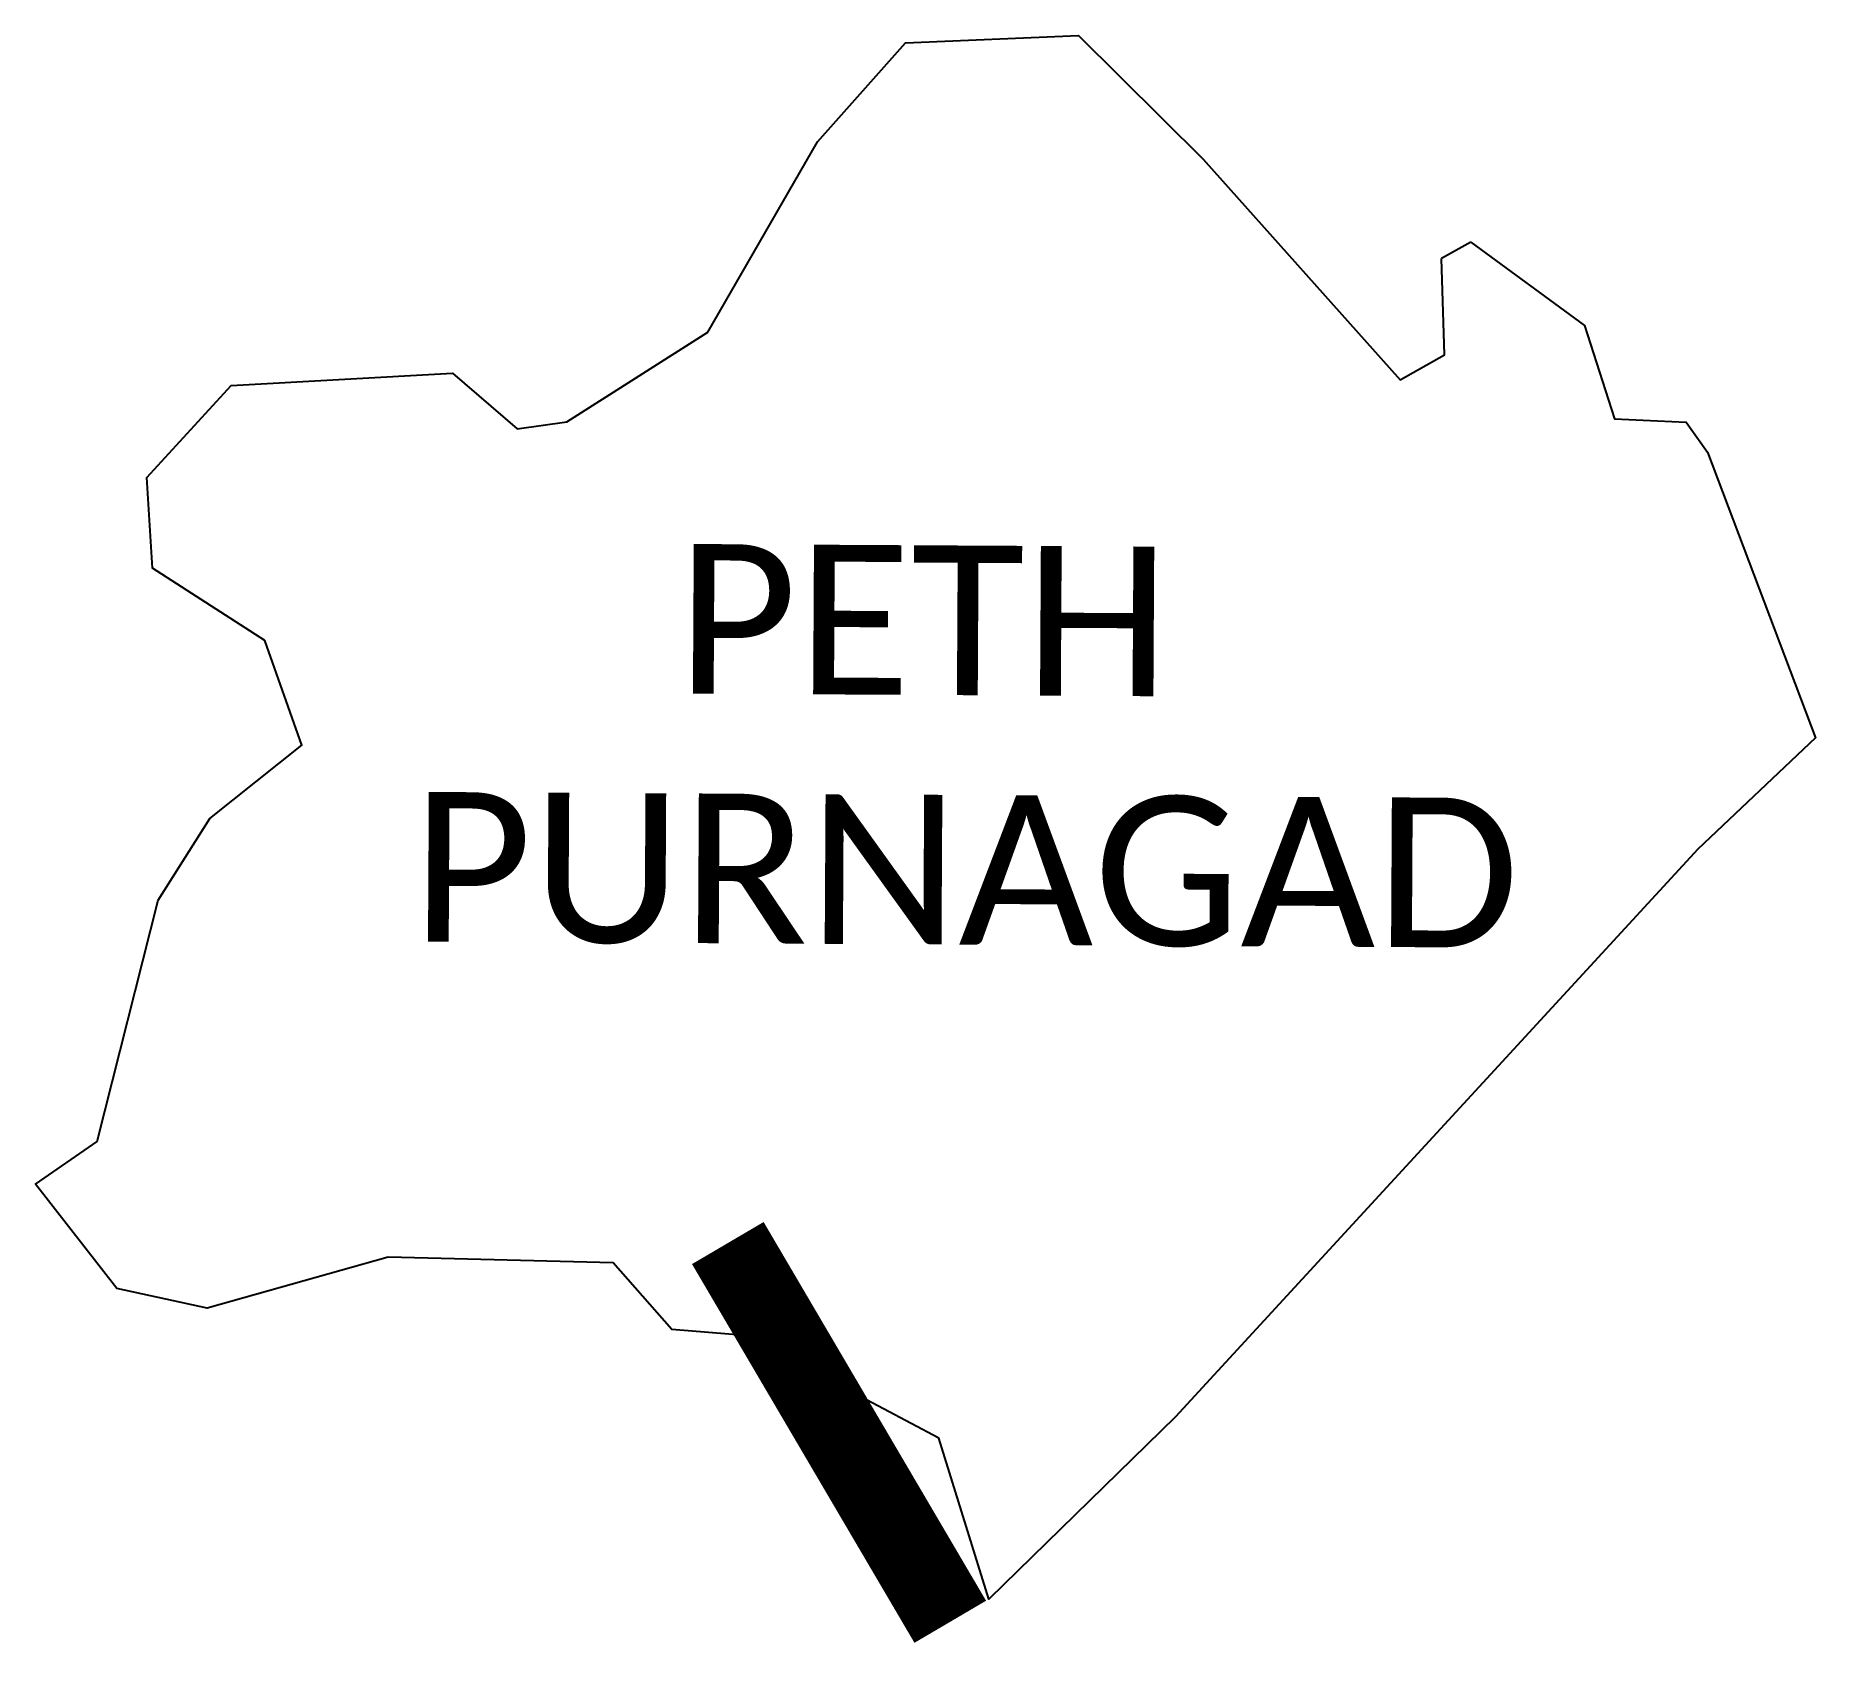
# Model space of a CAD drawing. Header units: metres. Extents: x 320045 to 321116, y 1858712 to 1859692.
import ezdxf

# ---------------------------------------------------------------- set-up
doc = ezdxf.new("R2010")
doc.units = ezdxf.units.M
for name, color, linetype in [('UNPROTECTED DUE TO CREEK', 150, 'Continuous'), ('village', 3, 'Continuous'), ('VILLAGE NAME', 250, 'Continuous')]:
    doc.layers.add(name, color=color, linetype=linetype)
doc.styles.get("Standard").update_dxf_attribs({"font": 'simplex.shx'})

msp = doc.modelspace()

# ---------------------------------------------------------------- linework, layer by layer
at = {"layer": 'UNPROTECTED DUE TO CREEK', "const_width": 50, "flags": 128}
msp.add_lwpolyline([(320461.8, 1858965), (320595.7, 1858737.1)], dxfattribs=at)
at = {"layer": 'village', "flags": 128}
msp.add_lwpolyline([(320909.1, 1859567.3), (320891.3, 1859557.4)], dxfattribs=at)
at = {"layer": 'village', "color": 3, "true_color": 0x00ff00}
for points in [[(320082.1, 1859026.1, 0), (320118.8, 1859171.4, 0), (320149.9, 1859220.5, 0), (320205.4, 1859264.5, 0), (320183.2, 1859327.5, 0), (320115.5, 1859371.1, 0), (320112, 1859425.7, 0), (320162.8, 1859481, 0), (320296.1, 1859488.4, 0), (320335, 1859455, 0), (320364.8, 1859459.2, 0), (320449.8, 1859513.1, 0), (320515.7, 1859627.7, 0), (320568.7, 1859687.2, 0), (320672.8, 1859691.6, 0), (320747.9, 1859617.3, 0), (320866.6, 1859484.5, 0), (320893.3, 1859499.5, 0), (320891.3, 1859557.4, 0)], [(320909.1, 1859567.3, 0), (320977.5, 1859517.2, 0), (320995.5, 1859461, 0), (321038.7, 1859458.9, 0), (321051.5, 1859440.9, 0), (321116.5, 1859269, 0), (321045.7, 1859202.1, 0), (320731.3, 1858860.4, 0), (320618.9, 1858750.7, 0), (320588.9, 1858847.6, 0), (320472.3, 1858909.3, 0), (320428.1, 1858913, 0), (320392.7, 1858953, 0), (320257.4, 1858956.5, 0), (320148.3, 1858925.9, 0), (320094, 1858937.7, 0), (320045.1, 1859000.5, 0), (320082.1, 1859026.1, 0)]]:
    msp.add_polyline3d(points, dxfattribs=at)

# ---------------------------------------------------------------- texts
at = {"layer": 'VILLAGE NAME', "insert": (320272.6, 1859386.6), "char_height": 90.042, "attachment_point": 1, "rotation": 359.6762}
msp.add_mtext_dynamic_manual_height_columns('{\\fCalibri|b0|i0|c0|p34;     PETH PURNAGAD}', width=673.122, gutter_width=520.2, heights=[0], dxfattribs=at)

doc.saveas('drawing.dxf')
